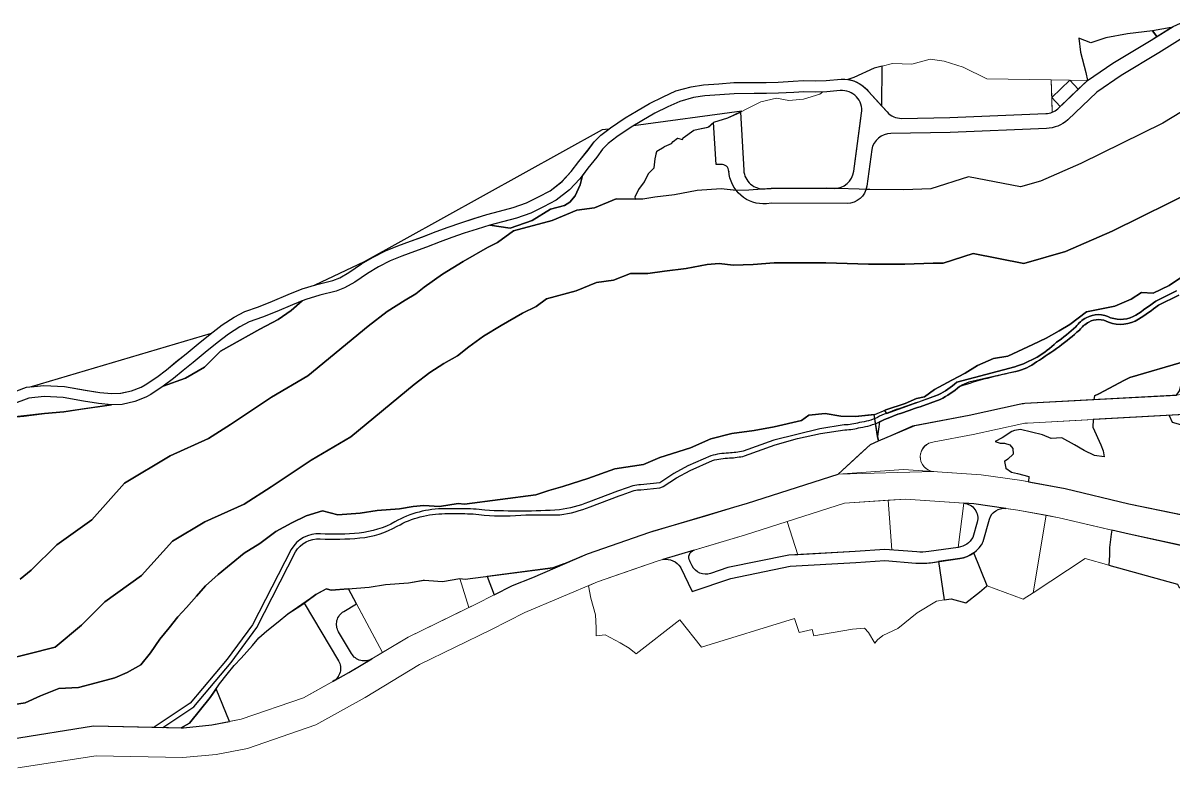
# Model space of a CAD drawing. Header units: millimetres. Extents: x 234550 to 240984, y 469077 to 474234.
# Drawn here: x 235922.1 to 236386.1, y 473758.5 to 474058.7 of the extents above; entities that cross this region are included whole.
import ezdxf

# ---------------------------------------------------------------- set-up
doc = ezdxf.new("R2010")
doc.units = ezdxf.units.MM
for name, color, linetype, lineweight in [('_proposed _Primary_road_Hatch', 7, 'Continuous', 0), ('_Proposed bicycle track hatch', 60, 'Continuous', 30), ('_proposed OS-2 _hatch', 83, 'Continuous', 0), ('_Propossed _Secondary_road_Hatch', 251, 'Continuous', 0), ('E1', 108, 'Continuous', 30), ('E2', 106, 'Continuous', 30)]:
    doc.layers.add(name, color=color, linetype=linetype, lineweight=lineweight)
doc.layers.add('_Proposed Service-1 hatch', color=210, linetype='Continuous')
doc.layers.add('_proposed Tertiary_road_Hatch', color=252, linetype='Continuous')
doc.layers.add('_proposed UV_2_Hatch', color=53, linetype='Continuous', lineweight=0, true_color=0xf2d64a)
doc.layers.add('water', color=140, linetype='Continuous', lineweight=30, true_color=0x00cdfe)

msp = doc.modelspace()

# ---------------------------------------------------------------- linework, layer by layer
at = {"layer": '_proposed _Primary_road_Hatch'}
for points in [[(235917, 473770.17), (235950.48, 473775.43), (235986.76, 473774.73), (235998.23, 473775.89), (236010.03, 473778.13), (236035.12, 473786.82), (236053.5, 473796.96), (236077.42, 473811.28), (236104.61, 473824.59), (236119.39, 473832), (236127.67, 473835.32), (236149.64, 473844.81), (236174.87, 473853.54), (236210.71, 473864.15), (236250.69, 473876.92), (236277.02, 473878.85), (236308.34, 473876.59), (236324.84, 473874.3), (236342.21, 473871.15), (236367.99, 473865.02), (236394.25, 473859.58)], [(236392.45, 473847.41), (236368.08, 473852.71), (236339.86, 473859.38), (236323.21, 473862.41), (236305.4, 473864.94), (236277.9, 473866.89), (236253.31, 473865.17), (236213.39, 473852.45), (236178.19, 473842.01), (236153.72, 473833.48), (236124.46, 473821.13), (236110.63, 473814.21), (236081.99, 473800.18), (236060.08, 473786.91), (236040.13, 473775.9), (236012.65, 473766.42), (235999.96, 473764), (235986.52, 473762.67), (235951.56, 473763.46), (235919.98, 473758.52)]]:
    msp.add_lwpolyline(points, dxfattribs=at)
at = {"layer": '_Proposed bicycle track hatch'}
msp.add_lwpolyline([(236387.19, 473950.83), (236378.8, 473946.65, -0.015279), (236370.82, 473941.03, -0.227012), (236360.61, 473939.96, 0.257018), (236350.77, 473939.95, 0.08803), (236346.52, 473936.33, -0.036102), (236338.77, 473930.04, -0.121331), (236321.91, 473920.21), (236298.58, 473913.96, -0.055592), (236291.1, 473908.83), (236283.19, 473905.99, 0.00079), (236274.11, 473902.92), (236270.27, 473901.41, 0.047599), (236266.56, 473899.74, -0.068744), (236259.33, 473897.69, -0.063266), (236253.22, 473896.77), (236243.31, 473895.24), (236224.76, 473890.6), (236212.47, 473886.18, -0.042257), (236206.55, 473885.42, 0.049754), (236199.42, 473884.33), (236190.14, 473880.22), (236184.48, 473877.18), (236178.9, 473873.46), (236171.1, 473872.6, 0.04911), (236167.95, 473872.27, 0.008422), (236161.8, 473870), (236150.07, 473865.68, -0.062139), (236138.36, 473862.51, -0.029396), (236108.25, 473862.38, 0.036674), (236099.06, 473863), (236092.21, 473863, 0.128821), (236071.99, 473857.7, -0.104228), (236057.65, 473853.19, -0.03767), (236041.97, 473852.85, 0.278026), (236030.19, 473846.58), (236014.61, 473816.19), (236004.38, 473802.31), (235989.53, 473784.69), (235974.98, 473774.96), (235978.48, 473774.89), (235990.88, 473783.19), (236005.95, 473801.07), (236016.32, 473815.14), (236031.93, 473845.61, -0.276466), (236041.86, 473850.85, 0.03767), (236057.85, 473851.2, 0.104228), (236072.97, 473855.95, -0.128821), (236092.21, 473861), (236099.07, 473861, -0.036891), (236108.02, 473860.39, 0.048635), (236124.82, 473860.55), (236138.5, 473860.51, 0.062679), (236150.8, 473863.81), (236162.5, 473868.13, -0.008262), (236168.48, 473870.34, -0.04858), (236171.21, 473870.6), (236178.87, 473871.45, 0.120162), (236180.21, 473871.93), (236185.51, 473875.47), (236191.02, 473878.42), (236200.08, 473882.44, -0.050757), (236206.96, 473883.44, 0.041019), (236213.02, 473884.25), (236225.37, 473888.69), (236234.33, 473891.22), (236243.67, 473893.27), (236253.4, 473894.78, 0.060704), (236259.75, 473895.73, 0.068509), (236267.47, 473897.95, -0.049482), (236270.95, 473899.53), (236274.8, 473901.04, -0.000788), (236283.84, 473904.1), (236291.91, 473907, 0.05514), (236299.72, 473912.3, -0.03256), (236322.38, 473918.27, 0.093353), (236330.77, 473922.13, 0.015081), (236339.93, 473928.42, 0.036487), (236347.98, 473934.97, -0.089763), (236351.75, 473938.21, -0.260958), (236359.78, 473938.13, 0.230977), (236371.9, 473939.35, 0.015042), (236379.85, 473944.95), (236388.1, 473949.05)], format="xyb", dxfattribs=at)
at = {"layer": '_proposed OS-2 _hatch'}
for points in [[(236351.26, 474035.55), (236336.62, 474035.81), (236336.86, 474028.72), (236344.09, 474035.62), (236347.54, 474032)], [(236360.88, 473852.77), (236361.02, 473854.38), (236339.86, 473859.38), (236334.63, 473860.33), (236329.33, 473829.15), (236350.27, 473842.89), (236359.87, 473840.22), (236360.16, 473844.28), (236360.16, 473847.35)], [(236109.19, 473835.73), (236100.28, 473834.57), (236098.19, 473834.81), (236101.76, 473823.2), (236104.61, 473824.59), (236111.98, 473828.29)], [(235999.98, 473790.47), (235997.51, 473786.88), (235989.18, 473776.6), (235985.79, 473774.75), (235986.76, 473774.73), (235998.23, 473775.89), (236005.34, 473777.24)]]:
    msp.add_lwpolyline(points, close=True, dxfattribs=at)
for points in [[(236336.86, 474028.72), (236337.06, 474022.78, 0.084635), (236339.35, 474024.18), (236340.31, 474025.1)], [(236203.5, 474001.76), (236201.51, 474001.65), (236200.52, 474018.67), (236198.7, 474016.92), (236194.34, 474015.92), (236192.53, 474015.6), (236188.25, 474012.42), (236187.95, 474011.83), (236185.93, 474012.31), (236184.25, 474011), (236183.54, 474010.2), (236180.67, 474009), (236180.52, 474008.86), (236177.89, 474007.27), (236177.58, 474006.88), (236176.9, 474003.99), (236176.6, 474000.36), (236174.28, 473998.02), (236172.62, 473994.78), (236170.35, 473991.58), (236168.87, 473988.74), (236169.04, 473987.79), (236171.93, 473987.76), (236176.82, 473988.47), (236184.8, 473989.42), (236193.88, 473991.24), (236203.58, 473991.92), (236209.66, 473991.17, -0.152332), (236206.67, 473998.96, 0.412506)], [(236321.13, 473887.28), (236319.97, 473888.7), (236317.81, 473889.4), (236316.11, 473889.43), (236314.06, 473890.12), (236316.87, 473891.58), (236320.81, 473894.07), (236321.83, 473894.5), (236324.26, 473894.92), (236333.07, 473892.76), (236336.59, 473891.32), (236340.97, 473891.51), (236345.99, 473888.67), (236349.99, 473886.51), (236354.06, 473884.41), (236358.02, 473883.93), (236357.64, 473886.34), (236356.6, 473888.74), (236353.47, 473895.8), (236353.57, 473898.96), (236327.14, 473897.53, 0.04103), (236324.86, 473897.22), (236305.12, 473892.85), (236289.49, 473889.9, 0.88787), (236288.8, 473878), (236308.34, 473876.59), (236324.84, 473874.3), (236327.49, 473873.82), (236327.67, 473875.99), (236323.11, 473877.14), (236320.66, 473877.76), (236318.4, 473879.38), (236317.74, 473881.96), (236319.16, 473883), (236321.35, 473885.02)], [(236230.22, 473857.81), (236213.39, 473852.45), (236192.68, 473846.31, 0.48148), (236190.92, 473841.96, -0.017307), (236191.26, 473841.32), (236191.89, 473839.99, 0.380365), (236199.23, 473836.88), (236206.31, 473839.27), (236230.83, 473844.26), (236234.47, 473844.47)], [(236056.56, 473824.65), (236051.42, 473821.59, 0.414214), (236049.32, 473813.37), (236054.53, 473804.6, 0.41522), (236062.77, 473802.51), (236067.02, 473805.06)]]:
    msp.add_lwpolyline(points, format="xyb", close=True, dxfattribs=at)
at = {"layer": '_Proposed Service-1 hatch'}
for points in [[(236268.53, 474041.39), (236265.24, 474040.55), (236257.01, 474036.76), (236254.63, 474035.95, -0.199387), (236262.91, 474031.12), (236268.29, 474025.27)], [(236305.38, 473845.2, -0.121487), (236299.83, 473842.95), (236291.25, 473841.71), (236293.53, 473826.23), (236296.3, 473826.72), (236302.22, 473825.06), (236307.68, 473829.33), (236310.49, 473831.79), (236310.83, 473831.95)]]:
    msp.add_lwpolyline(points, format="xyb", close=True, dxfattribs=at)
msp.add_lwpolyline([(235999.98, 473790.47), (235997.51, 473786.88), (235989.18, 473776.6), (235985.79, 473774.75), (235986.76, 473774.73), (235998.23, 473775.89), (236005.34, 473777.24)], close=True, dxfattribs=at)
at = {"layer": '_proposed Tertiary_road_Hatch'}
for points in [[(235915.66, 473909.01), (235923.42, 473911.93), (235930.47, 473912.66), (235938.81, 473912.23), (235947.19, 473910.71), (235953.06, 473909.83), (235957.88, 473909.36), (235961.43, 473909.49), (235965.79, 473910.49), (235969.67, 473912.02), (235971.35, 473912.94), (235976.03, 473915.99), (235979.91, 473918.94), (235983.73, 473922.16), (235987.81, 473925.39), (235992.71, 473929.37), (235997.54, 473933.33), (236002.35, 473937.05), (236007.18, 473940.15), (236011.49, 473942.47), (236017.07, 473944.37), (236022.69, 473946.61), (236028.99, 473949.32), (236034.67, 473951.59), (236040.57, 473953.37), (236046.99, 473954.99), (236049.81, 473956.08), (236053.41, 473958.15), (236058.56, 473961.64), (236063.23, 473964.4), (236068.23, 473966.97), (236073.14, 473968.98), (236078.34, 473970.87), (236083.2, 473972.6), (236088.62, 473974.76), (236093.5, 473976.5), (236098.56, 473978.25), (236103.88, 473979.97), (236109.03, 473981.54), (236114.21, 473982.92), (236119.68, 473984.41), (236125.06, 473986.27), (236129.88, 473988.61), (236134.56, 473991.15), (236139.37, 473994.8), (236143.12, 473998.82), (236146.19, 474002.93), (236149.87, 474007.46), (236152.33, 474010.82), (236155.07, 474013.51), (236158.9, 474016.47), (236164.83, 474020.53), (236169.37, 474023.2), (236174.72, 474026.32), (236180.12, 474028.95), (236185.34, 474031.32), (236191.51, 474033.05), (236196.45, 474033.79), (236202.66, 474034.24), (236208.62, 474034.7), (236216.81, 474034.75), (236221.77, 474034.8), (236226.54, 474034.9), (236232.62, 474035.28), (236236.82, 474035.51), (236241.41, 474035.35), (236245.9, 474035.51), (236251.9, 474036.02, -0.256933), (236262.91, 474031.12), (236270.51, 474022.86, 0.206715), (236276.3, 474020.27), (236295.73, 474020.58), (236334.44, 474022.22, 0.17024), (236339.35, 474024.18), (236351.26, 474035.55), (236361.54, 474042.58), (236376.93, 474051.8), (236385.76, 474057.36), (236388.75, 474058.71, -0.005228)], [(236388.6, 474052.06), (236380.08, 474046.69), (236364.8, 474037.54), (236355.04, 474030.87), (236343.29, 474019.66, -0.17024), (236334.69, 474016.23), (236295.9, 474014.58), (236271.99, 474014.2, 0.35489), (236264.26, 474007.72), (236262.25, 473992.94, -0.37585), (236254.31, 473986.01), (236223.92, 473986.08), (236221.81, 473985.9, -0.000001), (236221.81, 473985.9, -0.421766), (236206.67, 473999.04), (236206.67, 473998.94, 0.414214), (236203.5, 474001.76), (236201.51, 474001.65), (236200.52, 474018.67), (236200.6, 474018.75), (236206.24, 474020.48), (236211.3, 474022.84), (236212.66, 473999.39, 0.421768), (236221.31, 473991.88), (236223.67, 473992.08), (236246.22, 473992.14), (236249.07, 473992.02, 0.37585), (236257.01, 473998.95), (236260.2, 474022.43, 0.479894), (236251.6, 474031.48), (236246.17, 474031.02), (236241.41, 474030.84), (236236.87, 474031), (236232.88, 474030.78), (236226.72, 474030.4), (236221.84, 474030.3), (236216.85, 474030.25), (236208.8, 474030.2), (236202.99, 474029.76), (236196.95, 474029.31), (236192.45, 474028.64), (236186.89, 474027.08), (236182.04, 474024.88), (236176.84, 474022.35), (236171.64, 474019.32), (236167.24, 474016.73), (236161.55, 474012.83), (236158.04, 474010.11), (236155.74, 474007.86), (236153.43, 474004.71), (236149.74, 474000.17), (236146.58, 473995.93)]]:
    msp.add_lwpolyline(points, format="xyb", dxfattribs=at)
for points in [[(236340.31, 474025.1), (236336.86, 474028.72), (236344.09, 474035.62), (236347.54, 474032)], [(236110.26, 473977.21), (236118.45, 473975.99), (236127.3, 473979.18), (236134.78, 473983.73), (236140.42, 473985.2), (236142.57, 473986.47), (236144.65, 473989.11), (236146.69, 473993.5), (236147.6, 473997.3), (236146.58, 473995.93), (236142.4, 473991.45), (236137, 473987.36), (236131.94, 473984.61), (236126.79, 473982.1), (236121, 473980.1)], [(235978.62, 473912.31), (235987.54, 473915.59), (235995.23, 473920.09), (236001.75, 473926.42), (236013.02, 473932.76), (236017.55, 473935.3), (236024.96, 473939.27), (236030.19, 473942.83), (236034.61, 473946.71), (236030.71, 473945.16), (236024.41, 473942.45), (236018.63, 473940.15), (236013.29, 473938.33), (236009.47, 473936.27), (236004.95, 473933.36), (236000.35, 473929.81), (235995.55, 473925.88), (235990.62, 473921.88), (235986.58, 473918.68), (235982.73, 473915.43)], [(235907.05, 473898.96), (235915.3, 473899.56), (235922.42, 473900.35), (235930.74, 473901.32), (235938.54, 473902.08), (235945.41, 473903.15), (235957.75, 473904.85), (235952.51, 473905.36), (235946.46, 473906.27), (235938.29, 473907.75), (235930.59, 473908.15), (235924.46, 473907.51), (235917.58, 473904.92), (235911.66, 473901.56), (235909.21, 473900.12)]]:
    msp.add_lwpolyline(points, close=True, dxfattribs=at)
for points in [[(236121, 473980.1), (236115.38, 473978.58), (236110.26, 473977.21), (236105.23, 473975.68), (236099.99, 473973.98), (236094.99, 473972.26), (236090.21, 473970.55), (236084.79, 473968.39), (236079.86, 473966.64), (236074.76, 473964.78), (236070.12, 473962.88), (236065.41, 473960.46), (236060.97, 473957.84), (236055.8, 473954.33), (236051.75, 473952.01), (236048.35, 473950.69), (236041.78, 473949.04), (236036.16, 473947.34), (236030.71, 473945.16)], [(236000.35, 473929.81), (235995.55, 473925.88)], [(235978.62, 473912.31), (235973.66, 473909.08), (235971.58, 473907.94), (235967.12, 473906.18), (235962.02, 473905.01), (235957.75, 473904.85)]]:
    msp.add_lwpolyline(points, dxfattribs=at)
for points in [[(236309.25, 473849.77), (236311.78, 473858.78, -0.375824), (236318.36, 473863.1), (236305.4, 473864.94), (236301.42, 473865.22, -0.475259), (236306.78, 473857.61), (236305.04, 473851.44, -0.23428), (236299.19, 473847.41), (236287.31, 473845.69, -0.060224), (236282.51, 473845.58), (236269.59, 473846.6), (236257.61, 473845.8), (236230.83, 473844.26), (236206.31, 473839.27), (236199.23, 473836.88, -0.380365), (236191.89, 473839.99), (236191.26, 473841.32, 0.017307), (236190.92, 473841.96, -0.48148), (236192.68, 473846.31), (236180.06, 473842.56, -0.298152), (236187.19, 473839.39), (236191.83, 473829.62), (236207.49, 473834.92), (236231.41, 473839.79), (236257.89, 473841.31), (236269.56, 473842.09), (236282.12, 473841.1, 0.059791), (236287.96, 473841.24), (236299.83, 473842.95, 0.246613)], [(236049.32, 473813.37, -0.414214), (236051.42, 473821.59), (236056.56, 473824.65), (236053.32, 473830.73), (236046.37, 473830.15), (236044.37, 473830.67), (236044.16, 473830.57), (236040.15, 473828.42), (236035.48, 473824.92), (236049.27, 473801.7, -0.423645), (236047.01, 473793.38), (236053.5, 473796.96), (236062.77, 473802.51, -0.41522), (236054.53, 473804.6)]]:
    msp.add_lwpolyline(points, format="xyb", close=True, dxfattribs=at)
at = {"layer": '_proposed UV_2_Hatch'}
for points in [[(236388.6, 474052.06), (236380.08, 474046.69), (236364.8, 474037.54), (236355.04, 474030.87), (236343.29, 474019.66, -0.17024), (236334.69, 474016.23), (236295.9, 474014.58), (236271.99, 474014.2, 0.35489), (236264.26, 474007.72), (236262.25, 473992.94, -0.041648), (236261.97, 473991.64), (236263.46, 473991.59), (236277.2, 473991.53), (236288.14, 473991.89), (236303.26, 473996.75), (236324.29, 473992.67), (236332.28, 473994.96), (236348.59, 474002.04), (236381.66, 474018.39), (236414.17, 474038.05)], [(236272.36, 473846.38), (236282.51, 473845.58, 0.060224), (236287.31, 473845.69), (236299.19, 473847.41, 0.23428), (236305.04, 473851.44, -0.23428), (236299.19, 473847.41), (236301.42, 473865.22), (236277.9, 473866.89), (236270.94, 473866.4)], [(236334.63, 473860.33), (236323.21, 473862.41), (236318.4, 473863.09, 0.375824), (236311.78, 473858.78), (236309.25, 473849.77, -0.121487), (236305.38, 473845.2), (236310.83, 473831.95), (236325.31, 473826.51), (236329.33, 473829.15)]]:
    msp.add_lwpolyline(points, format="xyb", dxfattribs=at)
for points in [[(236336.62, 474035.81), (236310.63, 474036.28), (236301.18, 474040.94), (236293.54, 474043.31), (236287.83, 474044.12), (236280.43, 474042.17), (236272.61, 474042.43), (236268.53, 474041.39), (236268.29, 474025.27), (236270.51, 474022.86, 0.206715), (236276.3, 474020.27), (236295.73, 474020.58), (236334.44, 474022.22, 0.084389), (236337.06, 474022.78)], [(236259.89, 474020.19), (236260.2, 474022.43, 0.479894), (236251.6, 474031.48), (236246.17, 474031.02), (236244.62, 474030.96), (236243.3, 474029.99), (236236.83, 474027.99), (236230.84, 474027.51), (236225.89, 474028.48), (236219.56, 474026.93), (236213.69, 474023.96), (236211.3, 474022.84), (236212.66, 473999.39, 0.421768), (236221.31, 473991.88), (236223.67, 473992.08), (236246.27, 473992.14), (236246.27, 473992.14), (236249.48, 473992.03, 0.361293), (236257.01, 473998.95)], [(236153.21, 473811.82), (236156.79, 473812.21), (236162.89, 473808.9), (236166.46, 473806.77), (236169.34, 473804.45), (236186.95, 473818.26), (236195.64, 473807.18), (236233.1, 473818.8), (236235.02, 473813.12), (236240.28, 473814.3), (236240.87, 473811.71), (236256.47, 473814.46), (236261.32, 473814.89), (236263, 473813.1), (236265.49, 473808.76), (236266.61, 473810.11), (236268.75, 473811.86), (236274.78, 473814.75), (236282.58, 473820.99), (236290.38, 473825.67), (236293.53, 473826.23), (236291.25, 473841.71), (236287.96, 473841.24, -0.059791), (236282.12, 473841.1), (236269.56, 473842.09), (236257.89, 473841.31), (236231.41, 473839.79), (236207.52, 473834.93), (236191.83, 473829.62), (236187.19, 473839.39, 0.298152), (236180.06, 473842.56), (236178.19, 473842.01), (236168.77, 473838.73), (236153.72, 473833.48), (236150.08, 473831.95), (236150.96, 473826.95), (236152.83, 473820.16), (236153.2, 473815.02)], [(236049.27, 473801.7), (236035.48, 473824.92), (236034.51, 473824.19), (236028.8, 473820.62), (236024.93, 473817.46), (236020.34, 473813.76), (236017.21, 473810.91), (236014.6, 473807.89), (236010.08, 473802.83), (236007.19, 473799.76), (236004.43, 473796.25), (236001.29, 473792.38), (235999.98, 473790.47), (236005.34, 473777.24), (236010.03, 473778.13), (236035.12, 473786.82), (236047.01, 473793.38, 0.423645)]]:
    msp.add_lwpolyline(points, format="xyb", close=True, dxfattribs=at)
for points in [[(236230.22, 473857.81), (236234.47, 473844.47), (236257.61, 473845.8), (236269.59, 473846.6), (236272.36, 473846.38), (236270.94, 473866.4), (236253.31, 473865.17)], [(236360.88, 473852.77), (236361.02, 473854.38), (236339.86, 473859.38), (236334.63, 473860.33), (236329.33, 473829.15), (236350.27, 473842.89), (236359.87, 473840.22), (236360.16, 473844.28), (236360.16, 473847.35)], [(236077.42, 473811.28), (236101.76, 473823.2), (236098.19, 473834.81), (236091.19, 473833.71), (236083.99, 473834.23), (236083.43, 473834.18), (236077.54, 473833.09), (236068.19, 473832.48), (236061.59, 473831.41), (236053.32, 473830.73), (236067.02, 473805.06)]]:
    msp.add_lwpolyline(points, close=True, dxfattribs=at)
at = {"layer": '_Propossed _Secondary_road_Hatch'}
msp.add_lwpolyline([(236427.55, 473910.97), (236326.05, 473905.48, 0.04103), (236323.78, 473905.17), (236303.51, 473900.68), (236280.69, 473896.38), (236263.8, 473888.91), (236250.69, 473876.92), (236289.35, 473877.93, -0.930396), (236289.49, 473889.9), (236305.12, 473892.85), (236324.86, 473897.22, -0.04103), (236327.14, 473897.53), (236429.55, 473903.06, 0.09717)], format="xyb", dxfattribs=at)
at = {"layer": 'E1'}
msp.add_line((236010.08, 473802.83), (236014.6, 473807.89), dxfattribs=at)
for points in [[(236414.17, 474038.05), (236381.66, 474018.39), (236348.59, 474002.04), (236332.28, 473994.96), (236324.29, 473992.67), (236303.26, 473996.75), (236288.14, 473991.89), (236277.2, 473991.53), (236263.46, 473991.59), (236246.22, 473992.14), (236223.67, 473992.08), (236214.7, 473991.32), (236209.79, 473991.16), (236203.58, 473991.92), (236193.88, 473991.24), (236184.8, 473989.42), (236176.82, 473988.47), (236171.93, 473987.76), (236161.26, 473987.86), (236152.46, 473984.29), (236145.41, 473983.35), (236135.37, 473979.18), (236119.86, 473975), (236113.38, 473970.23), (236109.34, 473968.23), (236099.52, 473962.57), (236091.22, 473957.51), (236083.84, 473952.24), (236080.41, 473949.57), (236076.11, 473947.06), (236068.93, 473942.47), (236061.19, 473936.55), (236036.96, 473916.57), (236022.32, 473908), (236005.69, 473896.97), (235996.85, 473891.32), (235981.39, 473884.33), (235962.96, 473873.22), (235949.78, 473858.51), (235935.65, 473848.44), (235925.35, 473838.28), (235920.94, 473834.56)], [(235920.94, 473834.56), (235925.35, 473838.28), (235935.65, 473848.44), (235949.78, 473858.51), (235962.96, 473873.22), (235981.39, 473884.33), (235996.85, 473891.32), (236005.69, 473896.97), (236022.32, 473908), (236036.96, 473916.57), (236061.19, 473936.55), (236068.93, 473942.47), (236076.11, 473947.06), (236080.41, 473949.57), (236083.84, 473952.24), (236091.22, 473957.51), (236099.52, 473962.57), (236109.34, 473968.23), (236113.38, 473970.23), (236119.86, 473975), (236135.37, 473979.18), (236145.41, 473983.35), (236152.46, 473984.29), (236161.26, 473987.86), (236169.04, 473987.79), (236168.87, 473988.74), (236170.35, 473991.58), (236172.62, 473994.78), (236174.28, 473998.02), (236176.6, 474000.36), (236176.9, 474003.99), (236177.64, 474007.12), (236180.52, 474008.86), (236180.67, 474009), (236183.54, 474010.2), (236184.25, 474011), (236185.93, 474012.31), (236187.95, 474011.83), (236188.25, 474012.42), (236192.53, 474015.6), (236194.34, 474015.92), (236198.37, 474016.81), (236200.6, 474018.75), (236206.24, 474020.48), (236211.91, 474023.13), (236168.24, 474017.31), (236167.24, 474016.73), (236161.55, 474012.83), (236158.04, 474010.11), (236155.74, 474007.86), (236153.43, 474004.71), (236149.74, 474000.17), (236147.6, 473997.3), (236146.69, 473993.5), (236144.65, 473989.11), (236142.57, 473986.47), (236140.42, 473985.2), (236134.78, 473983.73), (236127.3, 473979.18), (236118.45, 473975.99), (236110.26, 473977.21), (236105.23, 473975.68), (236099.99, 473973.98), (236094.99, 473972.26), (236090.21, 473970.55), (236084.79, 473968.39), (236079.86, 473966.64), (236074.76, 473964.78), (236070.12, 473962.88), (236065.41, 473960.46), (236060.97, 473957.84), (236055.8, 473954.33), (236051.75, 473952.01), (236048.35, 473950.69), (236041.78, 473949.04), (236036.16, 473947.34), (236034.61, 473946.71), (236030.19, 473942.83), (236024.96, 473939.27), (236017.55, 473935.3), (236001.75, 473926.42), (235995.23, 473920.09), (235987.54, 473915.59), (235978.62, 473912.31), (235973.66, 473909.08), (235971.58, 473907.94), (235967.12, 473906.18), (235962.02, 473905.01), (235957.75, 473904.85), (235938.54, 473902.08), (235930.74, 473901.32), (235915.3, 473899.56)], [(235912.54, 473801.55), (235934.98, 473807.14), (235945.59, 473816.11), (235955.01, 473825.4), (235969.9, 473836.02), (235982.3, 473849.85), (235995.36, 473857.73), (236011.18, 473864.88), (236022.06, 473871.83), (236038.2, 473882.54), (236054.19, 473891.9), (236079.85, 473913.05), (236086.16, 473917.88), (236091.75, 473921.46), (236097.25, 473924.66), (236101.78, 473928.18), (236107.78, 473932.47), (236114.82, 473936.77), (236123.5, 473941.77), (236129.04, 473944.51), (236133.1, 473947.5), (236145.07, 473950.73), (236153.27, 473954.13), (236160.2, 473955.05), (236166.98, 473957.8), (236173.96, 473957.74), (236180.76, 473958.73), (236189.52, 473959.77), (236197.89, 473961.45), (236202.79, 473961.79), (236208.45, 473961.09), (236216.46, 473961.37), (236224.97, 473962.08), (236245.79, 473962.14), (236262.93, 473961.59), (236277.63, 473961.53), (236289.04, 473961.91), (236293.01, 473961.95), (236305.11, 473965.83), (236325.65, 473961.85), (236342.43, 473966.66), (236361.22, 473974.81), (236396.09, 473992.07)], [(236354.03, 473908.47), (236355.87, 473909.31), (236366.2, 473914.76), (236368.3, 473915.87), (236391.28, 473922.6)], [(236429.55, 473903.06), (236353.57, 473898.96), (236353.47, 473895.8), (236356.6, 473888.74), (236357.64, 473886.34), (236358.02, 473883.93), (236354.06, 473884.41), (236349.99, 473886.51), (236345.99, 473888.67), (236340.97, 473891.51), (236336.59, 473891.32), (236333.07, 473892.76), (236324.26, 473894.92), (236321.83, 473894.5), (236320.81, 473894.07), (236316.87, 473891.58), (236314.06, 473890.12), (236316.11, 473889.43), (236317.81, 473889.4), (236319.97, 473888.7), (236321.13, 473887.28), (236321.35, 473885.02), (236319.16, 473883), (236317.74, 473881.96), (236318.4, 473879.38), (236320.66, 473877.76), (236323.11, 473877.14), (236327.67, 473875.99), (236327.49, 473873.82), (236342.21, 473871.15), (236367.99, 473865.02), (236393.3, 473859.78)], [(235917, 473770.17), (235950.48, 473775.43), (235985.79, 473774.75), (235989.18, 473776.6), (235997.51, 473786.88), (236001.29, 473792.38), (236004.43, 473796.25), (236007.19, 473799.76), (236010.08, 473802.83), (236014.6, 473807.89), (236017.21, 473810.91), (236020.34, 473813.76), (236024.93, 473817.46), (236028.8, 473820.62), (236034.51, 473824.19), (236040.15, 473828.42), (236044.36, 473830.68), (236046.37, 473830.15), (236061.59, 473831.41), (236068.19, 473832.48), (236077.54, 473833.09), (236083.79, 473834.25), (236091.19, 473833.71), (236098.19, 473834.81), (236100.28, 473834.57), (236135.7, 473839.18), (236140.17, 473840.72), (236149.64, 473844.81), (236174.87, 473853.54), (236176.05, 473853.89), (236197.26, 473860.17), (236208.74, 473863.57), (236214.14, 473865.25), (236230.93, 473870.61), (236250.69, 473876.92), (236250.69, 473876.92), (236250.69, 473876.92), (236259.53, 473885), (236263.8, 473888.91), (236266.95, 473890.31), (236266.66, 473892.11), (236265.24, 473900.89), (236257.69, 473900.15), (236251.82, 473900.35), (236245.46, 473901.38), (236238.88, 473900.65), (236236, 473898.49), (236224.87, 473895.98), (236216.92, 473894.57), (236207.92, 473893.36), (236199.45, 473891.21), (236191.17, 473887.49), (236178.84, 473883.67), (236172.28, 473880.84), (236160.63, 473879.08), (236149.75, 473875.19), (236143.49, 473873.16), (236139.66, 473871.97), (236134.12, 473870.37), (236128.81, 473868.54), (236100.02, 473864.79), (236097.54, 473865.07), (236089.94, 473863.88), (236083.72, 473864.33), (236079.34, 473863.93), (236073.81, 473862.91), (236064.81, 473862.32), (236057.95, 473861.21), (236049.03, 473860.47), (236042.87, 473862.1), (236036.23, 473860.07), (236030.51, 473857.29), (236023.98, 473853.79), (236017.52, 473848.95), (236011.28, 473845.05), (236006.03, 473840.75), (236000.8, 473836.54), (235995.68, 473831.87), (235992.07, 473827.7), (235987.99, 473823.12), (235984.43, 473819.36), (235980.98, 473814.97), (235977.24, 473810.36), (235973.46, 473804.85), (235969.6, 473800.08), (235964.02, 473797.03), (235959.14, 473794.9), (235951.54, 473792.88), (235944.42, 473790.89), (235936.45, 473790.52), (235929.12, 473787.54), (235922.97, 473784.75), (235916.09, 473783.67)], [(236140.17, 473840.72), (236135.7, 473839.18), (236109.19, 473835.73), (236111.98, 473828.29), (236119.39, 473832), (236127.67, 473835.32), (236149.64, 473844.81), (236174.87, 473853.54), (236208.74, 473863.57), (236214.14, 473865.25), (236250.69, 473876.92), (236263.8, 473888.91), (236266.95, 473890.31), (236265.24, 473900.89), (236257.69, 473900.15), (236251.82, 473900.35), (236245.46, 473901.38), (236238.88, 473900.65), (236236, 473898.49), (236224.87, 473895.98), (236216.92, 473894.57), (236207.92, 473893.36), (236199.45, 473891.21), (236191.17, 473887.49), (236178.84, 473883.67), (236172.28, 473880.84), (236160.63, 473879.08), (236149.75, 473875.19), (236143.49, 473873.16), (236139.66, 473871.97), (236134.12, 473870.37), (236128.81, 473868.54), (236100.02, 473864.79), (236097.54, 473865.07), (236089.94, 473863.88), (236083.72, 473864.33), (236079.34, 473863.93), (236073.81, 473862.91), (236064.81, 473862.32), (236057.95, 473861.21), (236049.03, 473860.47), (236042.87, 473862.1), (236036.23, 473860.07), (236030.51, 473857.29), (236023.98, 473853.79), (236017.52, 473848.95), (236011.28, 473845.05), (236006.03, 473840.75), (236000.8, 473836.54), (235995.68, 473831.87), (235992.07, 473827.7), (235987.99, 473823.12), (235984.43, 473819.36), (235980.98, 473814.97), (235977.24, 473810.36), (235973.46, 473804.85), (235969.6, 473800.08), (235964.02, 473797.03), (235959.14, 473794.9), (235951.54, 473792.88), (235944.42, 473790.89), (235936.45, 473790.52), (235929.12, 473787.54), (235922.97, 473784.75), (235916.09, 473783.67)], [(236384.15, 473900.61), (236385.35, 473897.86), (236391.63, 473896.18)], [(235917, 473770.17), (235950.48, 473775.43), (235985.79, 473774.75), (235989.18, 473776.6), (235997.51, 473786.88), (236001.29, 473792.38), (236004.43, 473796.25), (236007.19, 473799.76), (236010.08, 473802.83), (236014.6, 473807.89), (236017.21, 473810.91), (236020.34, 473813.76), (236024.93, 473817.46), (236028.8, 473820.62), (236040.15, 473828.42), (236044.36, 473830.68), (236046.37, 473830.15), (236061.59, 473831.41), (236068.19, 473832.48), (236077.54, 473833.09), (236083.79, 473834.25), (236091.19, 473833.71), (236098.19, 473834.81), (236100.28, 473834.57), (236135.7, 473839.18)]]:
    msp.add_lwpolyline(points, dxfattribs=at)
for points in [[(236139.4, 473994.8), (236143.15, 473998.82), (236146.22, 474002.93), (236149.9, 474007.46), (236152.36, 474010.81), (236155.1, 474013.51), (236158.3, 474015.98), (236155.53, 474015.61), (236059.69, 473962.42), (236039.69, 473953.1), (236040.6, 473953.37), (236047.01, 473954.99), (236049.83, 473956.08), (236053.44, 473958.15), (236058.59, 473961.64), (236063.26, 473964.4), (236068.26, 473966.97), (236073.16, 473968.98), (236078.36, 473970.87), (236083.23, 473972.6), (236088.65, 473974.75), (236093.53, 473976.5), (236098.59, 473978.24), (236103.91, 473979.97), (236109.06, 473981.54), (236114.24, 473982.92), (236119.7, 473984.4), (236125.09, 473986.26), (236129.91, 473988.61), (236134.58, 473991.15)], [(235979.94, 473918.94), (235983.76, 473922.16), (235987.84, 473925.39), (235992.74, 473929.37), (235997.57, 473933.33), (235997.91, 473933.59), (235925.41, 473912.13), (235930.5, 473912.66), (235938.83, 473912.23), (235947.22, 473910.71), (235953.09, 473909.83), (235957.91, 473909.36), (235961.45, 473909.49), (235965.82, 473910.49), (235969.69, 473912.01), (235971.38, 473912.94), (235976.06, 473915.99)], [(236391.28, 473922.6), (236368.3, 473915.87), (236368.3, 473915.87), (236366.2, 473914.76), (236355.87, 473909.31), (236354.03, 473908.47), (236353.82, 473906.98), (236387.21, 473908.79), (236388.41, 473910.51), (236389.44, 473914.64)], [(236412.59, 473843.42), (236401.07, 473846.94), (236392.45, 473847.41), (236390.49, 473847.84), (236368.08, 473852.71), (236361.02, 473854.38), (236360.88, 473852.77), (236360.16, 473847.35), (236360.16, 473844.28), (236359.87, 473840.22), (236387.52, 473832.54), (236388.26, 473831.2), (236388.77, 473831.23), (236390, 473830.99), (236410.72, 473833.82), (236419.4, 473836.14), (236421.75, 473835.52), (236425.72, 473838.41)]]:
    msp.add_lwpolyline(points, close=True, dxfattribs=at)
for points in [[(236389.96, 473956.81), (236384.19, 473952.99), (236377.71, 473949.83), (236373.08, 473950.13), (236368.82, 473947.38), (236362.24, 473944.55), (236350.82, 473942.33), (236344.19, 473937.21), (236339.82, 473934.66), (236334.59, 473931.65), (236329.27, 473929.16), (236319.14, 473924.48), (236313.34, 473923.47), (236306.91, 473920.76), (236301.9, 473917.61), (236296.53, 473914.8), (236289.55, 473910.98), (236285.58, 473908.12), (236282.38, 473907.45), (236277.71, 473905.42), (236270.01, 473902.78), (236269.36, 473902.51), (236270.27, 473901.41), (236291.1, 473908.83, 0.055592), (236298.58, 473913.96), (236321.91, 473920.21, 0.121331), (236338.77, 473930.04, 0.036102), (236346.52, 473936.33, -0.08803), (236350.77, 473939.95, -0.257018), (236360.61, 473939.96, 0.227012), (236370.82, 473941.03, 0.015279), (236378.8, 473946.65), (236387.19, 473950.83)], [(236388.1, 473949.05), (236379.85, 473944.95, -0.015042), (236371.9, 473939.35, -0.230977), (236359.78, 473938.13, 0.260958), (236351.75, 473938.21, 0.089763), (236347.98, 473934.97, -0.036487), (236339.93, 473928.42, -0.015081), (236330.77, 473922.13, -0.093353), (236322.38, 473918.27), (236303.39, 473913.96, 0.031538), (236299.72, 473912.3, -0.05514), (236291.91, 473907), (236283.84, 473904.1, 0.000788), (236274.8, 473901.04), (236270.95, 473899.53, 0.049482), (236267.47, 473897.95), (236266.66, 473892.11), (236266.95, 473890.31), (236281.7, 473896.57), (236303.51, 473900.68), (236323.78, 473905.17, -0.04103), (236326.05, 473905.48), (236353.81, 473906.98)]]:
    msp.add_lwpolyline(points, format="xyb", dxfattribs=at)
at = {"layer": 'E2'}
for points in [[(236376.93, 474051.8), (236379.23, 474053.25), (236377.5, 474055.55), (236367.36, 474054.29), (236358.72, 474052.72), (236352.55, 474050.79), (236347.8, 474052.56), (236348.48, 474046.97), (236350.57, 474038.79), (236351.26, 474035.55), (236361.54, 474042.58)], [(236379.23, 474053.25), (236385.07, 474056.93), (236377.5, 474055.55)]]:
    msp.add_lwpolyline(points, close=True, dxfattribs=at)
at = {"layer": 'water'}
for points in [[(236396.09, 473992.07), (236361.22, 473974.81), (236342.43, 473966.66), (236325.65, 473961.85), (236305.11, 473965.83), (236293.01, 473961.95), (236289.04, 473961.91), (236277.63, 473961.53), (236262.93, 473961.59), (236245.79, 473962.14), (236224.97, 473962.08), (236216.46, 473961.37), (236208.45, 473961.09), (236202.79, 473961.79), (236197.89, 473961.45), (236189.52, 473959.77), (236180.76, 473958.73), (236173.96, 473957.74), (236166.98, 473957.8), (236160.2, 473955.05), (236153.27, 473954.13), (236145.07, 473950.73), (236133.1, 473947.5), (236129.04, 473944.51), (236123.5, 473941.77), (236114.82, 473936.77), (236107.78, 473932.47), (236101.78, 473928.18), (236097.25, 473924.66), (236091.75, 473921.46), (236086.16, 473917.88), (236079.85, 473913.05), (236054.19, 473891.9), (236038.2, 473882.54), (236022.06, 473871.83), (236011.18, 473864.88), (235995.36, 473857.73), (235982.3, 473849.85), (235969.9, 473836.02), (235955.01, 473825.4), (235945.59, 473816.11), (235934.98, 473807.14), (235912.54, 473801.55)], [(235916.09, 473783.67), (235922.97, 473784.75), (235929.12, 473787.54), (235936.45, 473790.52), (235944.42, 473790.89), (235951.54, 473792.88), (235959.14, 473794.9), (235964.02, 473797.03), (235969.6, 473800.08), (235973.46, 473804.85), (235977.24, 473810.36), (235980.98, 473814.97), (235984.43, 473819.36), (235987.99, 473823.12), (235992.07, 473827.7), (235995.68, 473831.87), (236000.8, 473836.54), (236006.03, 473840.75), (236011.28, 473845.05), (236017.52, 473848.95), (236023.98, 473853.79), (236030.51, 473857.29), (236036.23, 473860.07), (236042.87, 473862.1), (236049.03, 473860.47), (236057.95, 473861.21), (236064.81, 473862.32), (236073.81, 473862.91), (236079.34, 473863.93), (236083.72, 473864.33), (236089.94, 473863.88), (236097.54, 473865.07), (236100.02, 473864.79), (236128.81, 473868.54), (236134.12, 473870.37), (236139.66, 473871.97), (236143.49, 473873.16), (236149.75, 473875.19), (236160.63, 473879.08), (236172.28, 473880.84), (236178.84, 473883.67), (236191.17, 473887.49), (236199.45, 473891.21), (236207.92, 473893.36), (236216.92, 473894.57), (236224.87, 473895.98), (236236, 473898.49), (236238.88, 473900.65), (236245.46, 473901.38), (236251.82, 473900.35), (236257.69, 473900.15), (236265.55, 473900.92), (236270.01, 473902.78), (236277.71, 473905.42), (236282.38, 473907.45), (236285.58, 473908.12), (236289.55, 473910.98), (236296.53, 473914.8), (236301.9, 473917.61), (236306.91, 473920.76), (236313.34, 473923.47), (236319.14, 473924.48), (236329.27, 473929.16), (236334.59, 473931.65), (236339.82, 473934.66), (236344.19, 473937.21), (236350.82, 473942.33), (236362.24, 473944.55), (236368.82, 473947.38), (236373.08, 473950.13), (236377.71, 473949.83), (236384.19, 473952.99), (236389.96, 473956.81)]]:
    msp.add_lwpolyline(points, dxfattribs=at)

doc.saveas('drawing.dxf')
